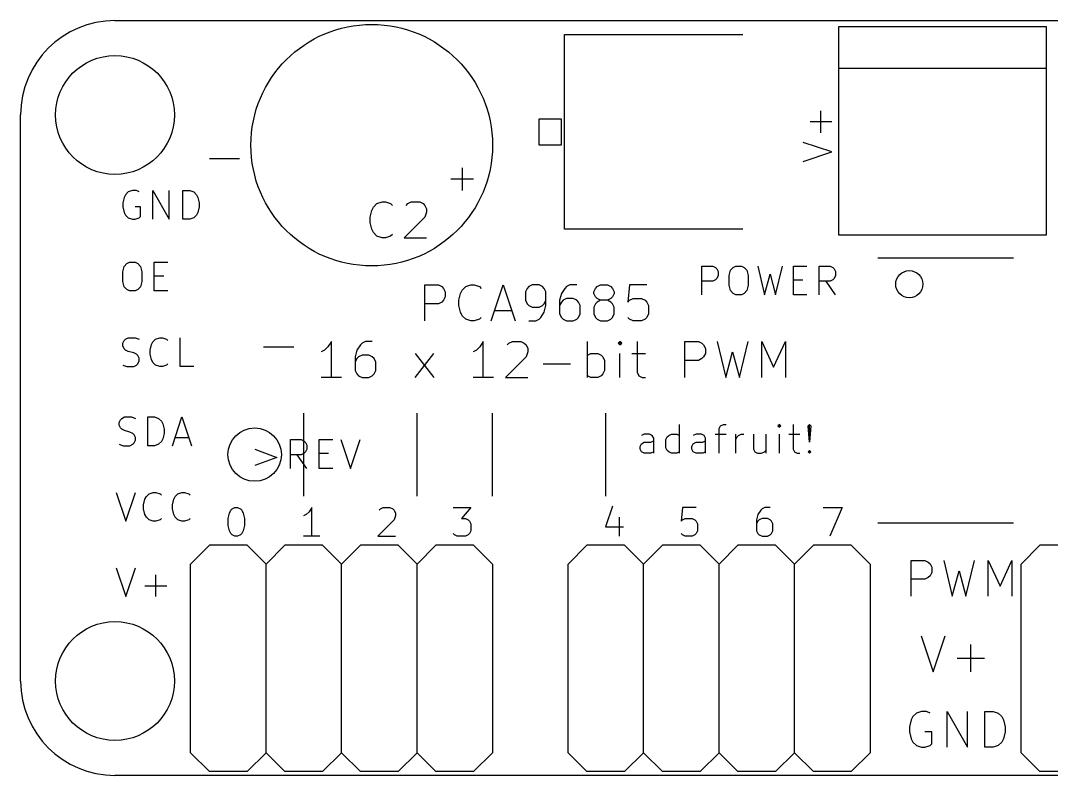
# Model space of a CAD drawing. Extents: x 117.4 to 179.6, y -117.7 to -92.3.
# Drawn here: x 117.39 to 152.06, y -117.7 to -92.3 of the extents above; entities that cross this region are included whole.
import ezdxf

# ---------------------------------------------------------------- set-up
doc = ezdxf.new("R2010")
doc.units = 0
doc.header["$MEASUREMENT"] = 0
doc.layers.add('BLACK', color=7, linetype='CONTINUOUS')

msp = doc.modelspace()

# ---------------------------------------------------------------- linework, layer by layer
at = {"layer": 'BLACK', "linetype": 'CONTINUOUS'}
for p, q in [((120.561, -92.3036), (176.441, -92.3036)), ((144.901, -92.5136), (144.901, -93.9136)), ((151.901, -92.5136), (144.901, -92.5136)), ((151.901, -93.9136), (151.901, -92.5136)), ((135.687, -92.7716), (141.681, -92.772)), ((135.687, -99.3256), (135.687, -92.7716)), ((151.901, -93.9136), (144.901, -93.9136)), ((144.901, -93.9136), (144.901, -99.5136)), ((151.901, -99.5136), (151.901, -93.9136)), ((144.311, -96.0802), (144.311, -95.3448)), ((117.386, -114.529), (117.386, -95.4786)), ((134.823, -95.6168), (134.823, -96.4804)), ((135.585, -95.6168), (134.823, -95.6168)), ((135.585, -96.4804), (135.585, -95.6168)), ((144.679, -95.7125), (143.944, -95.7125)), ((134.823, -96.4804), (135.585, -96.4804)), ((144.679, -96.7237), (143.714, -96.402)), ((143.714, -97.0454), (144.679, -96.7237)), ((123.736, -96.9391), (124.752, -96.9391)), ((132.245, -97.2566), (132.245, -98.0186)), ((132.626, -97.6376), (131.864, -97.6376)), ((121.008, -98.0694), (120.916, -98.1613)), ((121.146, -98.0234), (121.008, -98.0694)), ((121.284, -98.0234), (121.146, -98.0234)), ((121.376, -98.0694), (121.284, -98.0234)), ((121.835, -98.9886), (121.835, -98.0234)), ((121.835, -98.0234), (122.387, -98.9886)), ((122.387, -98.9886), (122.387, -98.0234)), ((122.847, -98.9886), (122.847, -98.0234)), ((122.847, -98.0234), (123.076, -98.0234)), ((123.076, -98.0234), (123.214, -98.0694)), ((123.214, -98.0694), (123.306, -98.1613)), ((120.87, -98.2532), (120.824, -98.4371)), ((120.824, -98.4371), (120.824, -98.575)), ((120.916, -98.1613), (120.87, -98.2532)), ((123.306, -98.1613), (123.352, -98.2532)), ((123.352, -98.2532), (123.398, -98.4371)), ((123.398, -98.4371), (123.398, -98.575)), ((129.26, -98.578), (129.375, -98.4631)), ((129.375, -98.4631), (129.547, -98.4056)), ((129.547, -98.4056), (129.662, -98.4056)), ((129.662, -98.4056), (129.834, -98.4631)), ((129.834, -98.4631), (129.892, -98.5206)), ((130.351, -98.5206), (130.409, -98.4631)), ((130.409, -98.4631), (130.524, -98.4056)), ((130.524, -98.4056), (130.811, -98.4056)), ((130.811, -98.4056), (130.926, -98.4631)), ((130.926, -98.4631), (130.983, -98.5206)), ((120.824, -98.575), (120.87, -98.7588)), ((120.87, -98.7588), (120.916, -98.8508)), ((121.422, -98.575), (121.238, -98.575)), ((121.422, -98.8967), (121.422, -98.575)), ((123.352, -98.7588), (123.306, -98.8508)), ((123.398, -98.575), (123.352, -98.7588)), ((129.145, -98.9227), (129.202, -98.6929)), ((129.202, -98.6929), (129.26, -98.578)), ((130.983, -98.5206), (131.041, -98.6355)), ((131.041, -98.7504), (130.983, -98.9227)), ((131.041, -98.6355), (131.041, -98.7504)), ((120.916, -98.8508), (121.008, -98.9427)), ((121.008, -98.9427), (121.146, -98.9886)), ((121.146, -98.9886), (121.238, -98.9886)), ((121.238, -98.9886), (121.376, -98.9427)), ((121.376, -98.9427), (121.422, -98.8967)), ((123.076, -98.9886), (122.847, -98.9886)), ((123.214, -98.9427), (123.076, -98.9886)), ((123.306, -98.8508), (123.214, -98.9427)), ((129.145, -99.0951), (129.145, -98.9227)), ((129.202, -99.3249), (129.145, -99.0951)), ((130.983, -98.9227), (130.294, -99.6121)), ((129.26, -99.4398), (129.202, -99.3249)), ((129.375, -99.5547), (129.26, -99.4398)), ((129.892, -99.4972), (129.834, -99.5547)), ((141.681, -99.3252), (135.687, -99.3256)), ((144.901, -99.5136), (151.901, -99.5136)), ((129.547, -99.6121), (129.375, -99.5547)), ((129.662, -99.6121), (129.547, -99.6121)), ((129.834, -99.5547), (129.662, -99.6121)), ((130.294, -99.6121), (131.041, -99.6121)), ((120.87, -100.574), (120.962, -100.482)), ((120.962, -100.482), (121.054, -100.436)), ((121.054, -100.436), (121.238, -100.436)), ((121.238, -100.436), (121.33, -100.482)), ((121.33, -100.482), (121.422, -100.574)), ((121.881, -101.402), (121.881, -100.436)), ((121.881, -100.436), (122.341, -100.436)), ((146.218, -100.285), (150.784, -100.285)), ((120.824, -100.758), (120.87, -100.574)), ((120.824, -101.08), (120.824, -100.758)), ((121.422, -100.574), (121.468, -100.758)), ((121.468, -100.758), (121.468, -101.08)), ((121.881, -100.896), (122.203, -100.896)), ((140.301, -101.529), (140.301, -100.563)), ((140.301, -100.563), (140.669, -100.563)), ((140.669, -100.563), (140.761, -100.609)), ((140.761, -100.609), (140.807, -100.655)), ((140.807, -100.655), (140.853, -100.747)), ((140.853, -100.885), (140.807, -100.977)), ((140.853, -100.747), (140.853, -100.885)), ((141.22, -100.885), (141.266, -100.701)), ((141.22, -101.207), (141.22, -100.885)), ((141.266, -100.701), (141.358, -100.609)), ((141.358, -100.609), (141.45, -100.563)), ((141.45, -100.563), (141.634, -100.563)), ((141.634, -100.563), (141.726, -100.609)), ((141.726, -100.609), (141.818, -100.701)), ((141.818, -100.701), (141.864, -100.885)), ((141.864, -100.885), (141.864, -101.207)), ((142.186, -100.563), (142.415, -101.529)), ((142.415, -101.529), (142.599, -100.839)), ((142.599, -100.839), (142.783, -101.529)), ((142.783, -101.529), (143.013, -100.563)), ((143.381, -101.529), (143.381, -100.563)), ((143.381, -100.563), (143.84, -100.563)), ((144.254, -101.529), (144.254, -100.563)), ((144.254, -100.563), (144.622, -100.563)), ((144.622, -100.563), (144.713, -100.609)), ((144.713, -100.609), (144.759, -100.655)), ((144.759, -100.655), (144.805, -100.747)), ((144.805, -100.885), (144.759, -100.977)), ((144.805, -100.747), (144.805, -100.885)), ((120.87, -101.264), (120.824, -101.08)), ((121.468, -101.08), (121.422, -101.264)), ((130.98, -102.406), (130.98, -101.2)), ((130.98, -101.2), (131.44, -101.2)), ((131.44, -101.2), (131.555, -101.257)), ((132.359, -101.257), (132.532, -101.2)), ((132.532, -101.2), (132.647, -101.2)), ((132.647, -101.2), (132.819, -101.257)), ((133.221, -102.406), (133.623, -101.2)), ((133.623, -101.2), (134.025, -102.406)), ((134.6, -101.2), (134.485, -101.257)), ((134.83, -101.2), (134.6, -101.2)), ((134.945, -101.257), (134.83, -101.2)), ((135.864, -101.2), (135.749, -101.257)), ((136.094, -101.2), (135.864, -101.2)), ((136.783, -101.257), (136.898, -101.2)), ((136.898, -101.2), (137.128, -101.2)), ((137.128, -101.2), (137.243, -101.257)), ((137.875, -101.2), (137.817, -101.774)), ((138.449, -101.2), (137.875, -101.2)), ((140.669, -101.069), (140.301, -101.069)), ((140.761, -101.023), (140.669, -101.069)), ((140.807, -100.977), (140.761, -101.023)), ((141.266, -101.391), (141.22, -101.207)), ((141.864, -101.207), (141.818, -101.391)), ((143.381, -101.023), (143.702, -101.023)), ((144.622, -101.069), (144.254, -101.069)), ((144.805, -101.529), (144.484, -101.069)), ((144.713, -101.023), (144.622, -101.069)), ((144.759, -100.977), (144.713, -101.023)), ((120.962, -101.356), (120.87, -101.264)), ((121.054, -101.402), (120.962, -101.356)), ((121.238, -101.402), (121.054, -101.402)), ((121.33, -101.356), (121.238, -101.402)), ((121.422, -101.264), (121.33, -101.356)), ((122.341, -101.402), (121.881, -101.402)), ((131.555, -101.257), (131.612, -101.315)), ((131.612, -101.315), (131.67, -101.429)), ((131.67, -101.429), (131.67, -101.602)), ((132.129, -101.717), (132.187, -101.487)), ((132.187, -101.487), (132.244, -101.372)), ((132.244, -101.372), (132.359, -101.257)), ((132.819, -101.257), (132.876, -101.315)), ((134.428, -101.315), (134.37, -101.429)), ((134.37, -101.429), (134.37, -101.717)), ((134.485, -101.257), (134.428, -101.315)), ((135.002, -101.315), (134.945, -101.257)), ((135.06, -101.429), (135.002, -101.315)), ((135.06, -101.889), (135.06, -101.429)), ((135.577, -101.487), (135.519, -101.717)), ((135.692, -101.315), (135.577, -101.487)), ((135.749, -101.257), (135.692, -101.315)), ((136.668, -101.429), (136.726, -101.315)), ((136.668, -101.487), (136.668, -101.429)), ((136.726, -101.602), (136.668, -101.487)), ((136.726, -101.315), (136.783, -101.257)), ((137.243, -101.257), (137.3, -101.315)), ((137.3, -101.315), (137.358, -101.429)), ((137.358, -101.487), (137.3, -101.602)), ((137.358, -101.429), (137.358, -101.487)), ((141.358, -101.483), (141.266, -101.391)), ((141.45, -101.529), (141.358, -101.483)), ((141.634, -101.529), (141.45, -101.529)), ((141.726, -101.483), (141.634, -101.529)), ((141.818, -101.391), (141.726, -101.483)), ((143.84, -101.529), (143.381, -101.529)), ((131.44, -101.832), (130.98, -101.832)), ((131.555, -101.774), (131.44, -101.832)), ((131.612, -101.717), (131.555, -101.774)), ((131.67, -101.602), (131.612, -101.717)), ((132.129, -101.889), (132.129, -101.717)), ((132.187, -102.119), (132.129, -101.889)), ((134.37, -101.717), (134.428, -101.832)), ((134.428, -101.832), (134.485, -101.889)), ((134.485, -101.889), (134.6, -101.947)), ((134.6, -101.947), (134.83, -101.947)), ((134.83, -101.947), (134.945, -101.889)), ((134.945, -101.889), (135.002, -101.832)), ((135.002, -101.832), (135.06, -101.717)), ((135.002, -102.119), (135.06, -101.889)), ((135.519, -101.717), (135.519, -102.176)), ((135.577, -101.774), (135.519, -101.889)), ((135.634, -101.717), (135.577, -101.774)), ((135.749, -101.659), (135.634, -101.717)), ((135.979, -101.659), (135.749, -101.659)), ((136.094, -101.717), (135.979, -101.659)), ((136.151, -101.774), (136.094, -101.717)), ((136.209, -101.889), (136.151, -101.774)), ((136.209, -102.176), (136.209, -101.889)), ((136.726, -101.832), (136.668, -101.947)), ((136.668, -101.947), (136.668, -102.176)), ((136.783, -101.659), (136.726, -101.602)), ((136.783, -101.774), (136.726, -101.832)), ((136.898, -101.717), (136.783, -101.659)), ((136.898, -101.717), (136.783, -101.774)), ((137.128, -101.717), (136.898, -101.717)), ((137.243, -101.659), (137.128, -101.717)), ((137.243, -101.774), (137.128, -101.717)), ((137.3, -101.602), (137.243, -101.659)), ((137.3, -101.832), (137.243, -101.774)), ((137.358, -101.947), (137.3, -101.832)), ((137.358, -102.176), (137.358, -101.947)), ((137.817, -101.774), (137.875, -101.717)), ((137.875, -101.717), (137.99, -101.659)), ((137.99, -101.659), (138.277, -101.659)), ((138.277, -101.659), (138.392, -101.717)), ((138.392, -101.717), (138.449, -101.774)), ((138.449, -101.774), (138.507, -101.889)), ((138.507, -101.889), (138.507, -102.176)), ((132.244, -102.234), (132.187, -102.119)), ((132.359, -102.349), (132.244, -102.234)), ((132.876, -102.291), (132.819, -102.349)), ((133.336, -102.061), (133.91, -102.061)), ((134.83, -102.349), (134.887, -102.291)), ((134.887, -102.291), (135.002, -102.119)), ((135.519, -102.176), (135.577, -102.291)), ((135.577, -102.291), (135.634, -102.349)), ((136.094, -102.349), (136.151, -102.291)), ((136.151, -102.291), (136.209, -102.176)), ((136.668, -102.176), (136.726, -102.291)), ((136.726, -102.291), (136.783, -102.349)), ((137.243, -102.349), (137.3, -102.291)), ((137.3, -102.291), (137.358, -102.176)), ((137.875, -102.349), (137.817, -102.291)), ((138.449, -102.291), (138.392, -102.349)), ((138.507, -102.176), (138.449, -102.291)), ((132.532, -102.406), (132.359, -102.349)), ((132.647, -102.406), (132.532, -102.406)), ((132.819, -102.349), (132.647, -102.406)), ((134.485, -102.406), (134.715, -102.406)), ((134.715, -102.406), (134.83, -102.349)), ((135.634, -102.349), (135.749, -102.406)), ((135.749, -102.406), (135.979, -102.406)), ((135.979, -102.406), (136.094, -102.349)), ((136.783, -102.349), (136.898, -102.406)), ((136.898, -102.406), (137.128, -102.406)), ((137.128, -102.406), (137.243, -102.349)), ((137.99, -102.406), (137.875, -102.349)), ((138.277, -102.406), (137.99, -102.406)), ((138.392, -102.349), (138.277, -102.406)), ((120.916, -103.022), (121.008, -102.976)), ((121.008, -102.976), (121.238, -102.976)), ((121.238, -102.976), (121.376, -103.022)), ((121.927, -103.022), (122.065, -102.976)), ((122.065, -102.976), (122.157, -102.976)), ((122.157, -102.976), (122.295, -103.022)), ((122.755, -103.942), (122.755, -102.976)), ((120.824, -103.16), (120.87, -103.068)), ((120.824, -103.252), (120.824, -103.16)), ((120.87, -103.344), (120.824, -103.252)), ((120.87, -103.068), (120.916, -103.022)), ((121.743, -103.39), (121.789, -103.206)), ((121.789, -103.206), (121.835, -103.114)), ((121.835, -103.114), (121.927, -103.022)), ((122.295, -103.022), (122.341, -103.068)), ((126.578, -103.289), (125.562, -103.289)), ((127.724, -103.277), (127.609, -103.392)), ((127.839, -103.105), (127.724, -103.277)), ((127.839, -104.311), (127.839, -103.105)), ((128.815, -103.22), (128.7, -103.392)), ((128.873, -103.162), (128.815, -103.22)), ((128.988, -103.105), (128.873, -103.162)), ((129.218, -103.105), (128.988, -103.105)), ((132.837, -103.277), (132.722, -103.392)), ((132.952, -103.105), (132.837, -103.277)), ((132.952, -104.311), (132.952, -103.105)), ((133.756, -103.22), (133.814, -103.162)), ((133.814, -103.162), (133.929, -103.105)), ((133.929, -103.105), (134.216, -103.105)), ((134.216, -103.105), (134.331, -103.162)), ((134.331, -103.162), (134.388, -103.22)), ((134.388, -103.22), (134.446, -103.334)), ((134.446, -103.334), (134.446, -103.449)), ((136.457, -104.311), (136.457, -103.105)), ((137.548, -103.105), (137.491, -103.162)), ((137.491, -103.162), (137.548, -103.22)), ((137.606, -103.162), (137.548, -103.105)), ((137.548, -103.105), (137.548, -103.22)), ((137.548, -103.22), (137.606, -103.162)), ((138.123, -103.105), (138.123, -104.139)), ((139.731, -104.311), (139.731, -103.105)), ((139.731, -103.105), (140.191, -103.105)), ((140.191, -103.105), (140.306, -103.162)), ((140.306, -103.162), (140.363, -103.22)), ((140.363, -103.22), (140.421, -103.334)), ((140.421, -103.334), (140.421, -103.507)), ((140.823, -103.105), (141.11, -104.311)), ((141.57, -104.311), (141.857, -103.105)), ((142.317, -104.311), (142.317, -103.105)), ((142.317, -103.105), (142.719, -103.966)), ((142.719, -103.966), (143.121, -103.105)), ((143.121, -103.105), (143.121, -104.311)), ((120.916, -103.39), (120.87, -103.344)), ((121.008, -103.436), (120.916, -103.39)), ((121.192, -103.482), (121.008, -103.436)), ((121.284, -103.528), (121.192, -103.482)), ((121.33, -103.574), (121.284, -103.528)), ((121.376, -103.666), (121.33, -103.574)), ((121.376, -103.758), (121.376, -103.666)), ((121.743, -103.528), (121.743, -103.39)), ((121.789, -103.712), (121.743, -103.528)), ((127.609, -103.392), (127.494, -103.449)), ((128.7, -103.392), (128.643, -103.622)), ((128.643, -103.622), (128.643, -104.081)), ((128.7, -103.679), (128.643, -103.794)), ((128.758, -103.622), (128.7, -103.679)), ((128.873, -103.564), (128.758, -103.622)), ((129.103, -103.564), (128.873, -103.564)), ((129.218, -103.622), (129.103, -103.564)), ((129.275, -103.679), (129.218, -103.622)), ((129.332, -103.794), (129.275, -103.679)), ((130.654, -104.311), (131.286, -103.507)), ((130.654, -103.507), (131.286, -104.311)), ((132.722, -103.392), (132.607, -103.449)), ((134.388, -103.622), (133.699, -104.311)), ((134.446, -103.449), (134.388, -103.622)), ((136.457, -103.564), (136.571, -103.507)), ((136.571, -103.507), (136.801, -103.507)), ((136.801, -103.507), (136.916, -103.564)), ((136.916, -103.564), (136.974, -103.622)), ((136.974, -103.622), (137.031, -103.737)), ((137.548, -104.311), (137.548, -103.507)), ((137.95, -103.507), (138.41, -103.507)), ((140.306, -103.679), (140.191, -103.737)), ((140.363, -103.622), (140.306, -103.679)), ((140.421, -103.507), (140.363, -103.622)), ((141.11, -104.311), (141.34, -103.449)), ((141.34, -103.449), (141.57, -104.311)), ((120.824, -103.896), (120.962, -103.942)), ((120.962, -103.942), (121.192, -103.942)), ((121.192, -103.942), (121.284, -103.896)), ((121.284, -103.896), (121.33, -103.85)), ((121.33, -103.85), (121.376, -103.758)), ((121.835, -103.804), (121.789, -103.712)), ((121.927, -103.896), (121.835, -103.804)), ((122.065, -103.942), (121.927, -103.896)), ((122.157, -103.942), (122.065, -103.942)), ((122.295, -103.896), (122.157, -103.942)), ((122.341, -103.85), (122.295, -103.896)), ((123.214, -103.942), (122.755, -103.942)), ((129.332, -104.081), (129.332, -103.794)), ((134.963, -103.852), (135.882, -103.852)), ((137.031, -103.737), (137.031, -104.081)), ((140.191, -103.737), (139.731, -103.737)), ((128.183, -104.311), (127.494, -104.311)), ((128.643, -104.081), (128.7, -104.196)), ((128.7, -104.196), (128.758, -104.254)), ((128.758, -104.254), (128.873, -104.311)), ((128.873, -104.311), (129.103, -104.311)), ((129.103, -104.311), (129.218, -104.254)), ((129.218, -104.254), (129.275, -104.196)), ((129.275, -104.196), (129.332, -104.081)), ((133.297, -104.311), (132.607, -104.311)), ((133.699, -104.311), (134.446, -104.311)), ((136.571, -104.311), (136.457, -104.254)), ((136.801, -104.311), (136.571, -104.311)), ((136.916, -104.254), (136.801, -104.311)), ((136.974, -104.196), (136.916, -104.254)), ((137.031, -104.081), (136.974, -104.196)), ((138.123, -104.139), (138.18, -104.254)), ((138.18, -104.254), (138.295, -104.311)), ((138.295, -104.311), (138.41, -104.311)), ((120.697, -105.827), (120.743, -105.735)), ((120.743, -105.735), (120.789, -105.689)), ((120.789, -105.689), (120.881, -105.643)), ((120.881, -105.643), (121.111, -105.643)), ((121.111, -105.643), (121.249, -105.689)), ((121.662, -106.609), (121.662, -105.643)), ((121.662, -105.643), (121.892, -105.643)), ((121.892, -105.643), (122.03, -105.689)), ((122.03, -105.689), (122.122, -105.781)), ((122.49, -106.609), (122.811, -105.643)), ((122.811, -105.643), (123.133, -106.609)), ((126.916, -108.309), (126.916, -105.509)), ((130.716, -105.509), (130.716, -108.309)), ((133.266, -108.309), (133.266, -105.509)), ((137.066, -105.509), (137.066, -108.309)), ((120.697, -105.919), (120.697, -105.827)), ((120.743, -106.011), (120.697, -105.919)), ((120.789, -106.057), (120.743, -106.011)), ((120.881, -106.103), (120.789, -106.057)), ((121.065, -106.149), (120.881, -106.103)), ((122.122, -105.781), (122.168, -105.873)), ((122.168, -105.873), (122.214, -106.057)), ((122.214, -106.057), (122.214, -106.195)), ((139.556, -106.863), (139.556, -105.897)), ((140.889, -106.035), (140.935, -105.943)), ((140.889, -106.863), (140.889, -106.035)), ((140.935, -105.943), (141.027, -105.897)), ((141.027, -105.897), (141.119, -105.897)), ((142.911, -105.897), (142.865, -105.943)), ((142.865, -105.943), (142.911, -105.989)), ((142.957, -105.943), (142.911, -105.897)), ((142.911, -105.897), (142.911, -105.989)), ((142.911, -105.989), (142.957, -105.943)), ((143.371, -105.897), (143.371, -106.725)), ((143.877, -105.943), (143.922, -105.897)), ((143.922, -106.495), (143.877, -105.943)), ((143.922, -105.897), (143.968, -105.943)), ((143.922, -106.495), (143.922, -105.897)), ((143.968, -105.943), (143.922, -106.495)), ((121.157, -106.195), (121.065, -106.149)), ((121.203, -106.241), (121.157, -106.195)), ((121.249, -106.333), (121.203, -106.241)), ((121.203, -106.517), (121.249, -106.425)), ((121.249, -106.425), (121.249, -106.333)), ((122.168, -106.379), (122.122, -106.471)), ((122.214, -106.195), (122.168, -106.379)), ((122.582, -106.333), (123.041, -106.333)), ((126.461, -107.371), (126.461, -106.405)), ((126.461, -106.405), (126.829, -106.405)), ((126.829, -106.405), (126.921, -106.451)), ((126.921, -106.451), (126.967, -106.497)), ((127.427, -107.371), (127.427, -106.405)), ((127.427, -106.405), (127.886, -106.405)), ((128.162, -106.405), (128.484, -107.371)), ((128.484, -107.371), (128.805, -106.405)), ((138.361, -106.219), (138.269, -106.265)), ((138.545, -106.219), (138.361, -106.219)), ((138.637, -106.265), (138.545, -106.219)), ((138.591, -106.495), (138.683, -106.449)), ((138.683, -106.357), (138.637, -106.265)), ((138.683, -106.863), (138.683, -106.357)), ((139.096, -106.403), (139.142, -106.311)), ((139.096, -106.679), (139.096, -106.403)), ((139.142, -106.311), (139.188, -106.265)), ((139.188, -106.265), (139.28, -106.219)), ((139.28, -106.219), (139.464, -106.219)), ((139.464, -106.219), (139.556, -106.265)), ((140.108, -106.219), (140.016, -106.265)), ((140.291, -106.219), (140.108, -106.219)), ((140.383, -106.265), (140.291, -106.219)), ((140.337, -106.495), (140.429, -106.449)), ((140.429, -106.357), (140.383, -106.265)), ((140.429, -106.863), (140.429, -106.357)), ((140.751, -106.219), (141.119, -106.219)), ((141.441, -106.863), (141.441, -106.219)), ((141.441, -106.403), (141.486, -106.311)), ((141.486, -106.311), (141.532, -106.265)), ((141.532, -106.265), (141.624, -106.219)), ((141.624, -106.219), (141.716, -106.219)), ((142.038, -106.219), (142.038, -106.725)), ((142.452, -106.219), (142.452, -106.863)), ((142.911, -106.863), (142.911, -106.219)), ((143.233, -106.219), (143.601, -106.219)), ((120.697, -106.563), (120.835, -106.609)), ((120.835, -106.609), (121.065, -106.609)), ((121.065, -106.609), (121.157, -106.563)), ((121.157, -106.563), (121.203, -106.517)), ((121.892, -106.609), (121.662, -106.609)), ((122.03, -106.563), (121.892, -106.609)), ((122.122, -106.471), (122.03, -106.563)), ((125.266, -106.727), (126.002, -107.003)), ((126.967, -106.497), (127.013, -106.589)), ((127.013, -106.727), (126.967, -106.819)), ((127.013, -106.589), (127.013, -106.727)), ((138.223, -106.633), (138.269, -106.541)), ((138.223, -106.725), (138.223, -106.633)), ((138.269, -106.817), (138.223, -106.725)), ((138.269, -106.541), (138.361, -106.495)), ((138.361, -106.495), (138.591, -106.495)), ((139.142, -106.771), (139.096, -106.679)), ((139.188, -106.817), (139.142, -106.771)), ((139.97, -106.633), (140.016, -106.541)), ((139.97, -106.725), (139.97, -106.633)), ((140.016, -106.817), (139.97, -106.725)), ((140.016, -106.541), (140.108, -106.495)), ((140.108, -106.495), (140.337, -106.495)), ((142.038, -106.725), (142.084, -106.817)), ((142.406, -106.817), (142.452, -106.771)), ((143.371, -106.725), (143.417, -106.817)), ((143.877, -106.817), (143.922, -106.771)), ((143.922, -106.771), (143.968, -106.817)), ((143.922, -106.771), (143.922, -106.863)), ((126.002, -107.003), (125.266, -107.279)), ((126.829, -106.911), (126.461, -106.911)), ((127.013, -107.371), (126.691, -106.911)), ((126.921, -106.865), (126.829, -106.911)), ((126.967, -106.819), (126.921, -106.865)), ((127.427, -106.865), (127.748, -106.865)), ((138.361, -106.863), (138.269, -106.817)), ((138.591, -106.863), (138.361, -106.863)), ((138.683, -106.817), (138.591, -106.863)), ((139.28, -106.863), (139.188, -106.817)), ((139.464, -106.863), (139.28, -106.863)), ((139.556, -106.817), (139.464, -106.863)), ((140.108, -106.863), (140.016, -106.817)), ((140.337, -106.863), (140.108, -106.863)), ((140.429, -106.817), (140.337, -106.863)), ((142.084, -106.817), (142.176, -106.863)), ((142.176, -106.863), (142.314, -106.863)), ((142.314, -106.863), (142.406, -106.817)), ((143.417, -106.817), (143.509, -106.863)), ((143.509, -106.863), (143.601, -106.863)), ((143.922, -106.863), (143.877, -106.817)), ((143.968, -106.817), (143.922, -106.863)), ((127.886, -107.371), (127.427, -107.371)), ((120.605, -108.183), (120.927, -109.149)), ((120.927, -109.149), (121.249, -108.183)), ((121.708, -108.229), (121.846, -108.183)), ((121.846, -108.183), (121.938, -108.183)), ((121.938, -108.183), (122.076, -108.229)), ((122.674, -108.229), (122.811, -108.183)), ((122.811, -108.183), (122.903, -108.183)), ((122.903, -108.183), (123.041, -108.229)), ((121.525, -108.597), (121.57, -108.413)), ((121.57, -108.413), (121.616, -108.321)), ((121.616, -108.321), (121.708, -108.229)), ((122.076, -108.229), (122.122, -108.275)), ((122.49, -108.597), (122.536, -108.413)), ((122.536, -108.413), (122.582, -108.321)), ((122.582, -108.321), (122.674, -108.229)), ((123.041, -108.229), (123.087, -108.275)), ((121.525, -108.735), (121.525, -108.597)), ((121.57, -108.919), (121.525, -108.735)), ((122.49, -108.735), (122.49, -108.597)), ((122.536, -108.919), (122.49, -108.735)), ((124.364, -109.059), (124.41, -108.875)), ((124.41, -108.875), (124.456, -108.783)), ((124.456, -108.783), (124.502, -108.737)), ((124.502, -108.737), (124.594, -108.691)), ((124.594, -108.691), (124.686, -108.691)), ((124.686, -108.691), (124.778, -108.737)), ((124.778, -108.737), (124.824, -108.783)), ((124.824, -108.783), (124.87, -108.875)), ((124.87, -108.875), (124.916, -109.059)), ((127.088, -108.829), (126.996, -108.921)), ((127.18, -108.691), (127.088, -108.829)), ((127.18, -109.657), (127.18, -108.691)), ((129.444, -108.783), (129.49, -108.737)), ((129.49, -108.737), (129.582, -108.691)), ((129.582, -108.691), (129.812, -108.691)), ((129.812, -108.691), (129.904, -108.737)), ((129.904, -108.737), (129.95, -108.783)), ((129.95, -108.783), (129.996, -108.875)), ((129.996, -108.875), (129.996, -108.967)), ((131.938, -108.691), (132.536, -108.691)), ((132.536, -108.691), (132.214, -109.059)), ((137.294, -108.645), (137.064, -109.335)), ((139.65, -108.691), (139.604, -109.151)), ((140.11, -108.691), (139.65, -108.691)), ((142.282, -108.783), (142.19, -108.921)), ((142.328, -108.737), (142.282, -108.783)), ((142.42, -108.691), (142.328, -108.737)), ((142.604, -108.691), (142.42, -108.691)), ((144.384, -108.691), (145.028, -108.691)), ((145.028, -108.691), (144.614, -109.657)), ((121.616, -109.011), (121.57, -108.919)), ((121.708, -109.103), (121.616, -109.011)), ((121.846, -109.149), (121.708, -109.103)), ((121.938, -109.149), (121.846, -109.149)), ((122.076, -109.103), (121.938, -109.149)), ((122.122, -109.057), (122.076, -109.103)), ((122.582, -109.011), (122.536, -108.919)), ((122.674, -109.103), (122.582, -109.011)), ((122.811, -109.149), (122.674, -109.103)), ((122.903, -109.149), (122.811, -109.149)), ((123.041, -109.103), (122.903, -109.149)), ((123.087, -109.057), (123.041, -109.103)), ((124.364, -109.289), (124.364, -109.059)), ((124.916, -109.059), (124.916, -109.289)), ((126.996, -108.921), (126.904, -108.967)), ((129.95, -109.105), (129.398, -109.657)), ((129.996, -108.967), (129.95, -109.105)), ((132.214, -109.059), (132.352, -109.059)), ((132.352, -109.059), (132.444, -109.105)), ((132.444, -109.105), (132.49, -109.151)), ((132.49, -109.151), (132.536, -109.243)), ((137.524, -109.013), (137.524, -109.657)), ((139.604, -109.151), (139.65, -109.105)), ((139.65, -109.105), (139.742, -109.059)), ((139.742, -109.059), (139.972, -109.059)), ((139.972, -109.059), (140.064, -109.105)), ((140.064, -109.105), (140.11, -109.151)), ((140.11, -109.151), (140.156, -109.243)), ((142.19, -108.921), (142.144, -109.105)), ((142.144, -109.105), (142.144, -109.473)), ((142.19, -109.151), (142.144, -109.243)), ((142.236, -109.105), (142.19, -109.151)), ((142.328, -109.059), (142.236, -109.105)), ((142.512, -109.059), (142.328, -109.059)), ((142.604, -109.105), (142.512, -109.059)), ((142.65, -109.151), (142.604, -109.105)), ((142.696, -109.243), (142.65, -109.151)), ((150.784, -109.214), (146.218, -109.214)), ((124.41, -109.473), (124.364, -109.289)), ((124.456, -109.565), (124.41, -109.473)), ((124.502, -109.611), (124.456, -109.565)), ((124.824, -109.565), (124.778, -109.611)), ((124.87, -109.473), (124.824, -109.565)), ((124.916, -109.289), (124.87, -109.473)), ((131.984, -109.611), (131.938, -109.565)), ((132.49, -109.565), (132.444, -109.611)), ((132.536, -109.473), (132.49, -109.565)), ((132.536, -109.243), (132.536, -109.473)), ((137.064, -109.335), (137.662, -109.335)), ((139.65, -109.611), (139.604, -109.565)), ((140.11, -109.565), (140.064, -109.611)), ((140.156, -109.473), (140.11, -109.565)), ((140.156, -109.243), (140.156, -109.473)), ((142.144, -109.473), (142.19, -109.565)), ((142.19, -109.565), (142.236, -109.611)), ((142.604, -109.611), (142.65, -109.565)), ((142.65, -109.565), (142.696, -109.473)), ((142.696, -109.473), (142.696, -109.243)), ((124.594, -109.657), (124.502, -109.611)), ((124.686, -109.657), (124.594, -109.657)), ((124.778, -109.611), (124.686, -109.657)), ((127.456, -109.657), (126.904, -109.657)), ((129.398, -109.657), (129.996, -109.657)), ((132.076, -109.657), (131.984, -109.611)), ((132.352, -109.657), (132.076, -109.657)), ((132.444, -109.611), (132.352, -109.657)), ((139.742, -109.657), (139.65, -109.611)), ((139.972, -109.657), (139.742, -109.657)), ((140.064, -109.611), (139.972, -109.657)), ((142.236, -109.611), (142.328, -109.657)), ((142.328, -109.657), (142.512, -109.657)), ((142.512, -109.657), (142.604, -109.611)), ((123.736, -109.957), (123.101, -110.592)), ((125.006, -109.957), (123.736, -109.957)), ((125.641, -110.592), (125.006, -109.957)), ((126.276, -109.957), (125.641, -110.592)), ((127.546, -109.957), (126.276, -109.957)), ((128.181, -110.592), (127.546, -109.957)), ((128.816, -109.957), (128.181, -110.592)), ((130.086, -109.957), (128.816, -109.957)), ((130.721, -110.592), (130.086, -109.957)), ((131.356, -109.957), (130.721, -110.592)), ((132.626, -109.957), (131.356, -109.957)), ((133.261, -110.592), (132.626, -109.957)), ((136.436, -109.957), (135.801, -110.592)), ((137.706, -109.957), (136.436, -109.957)), ((138.341, -110.592), (137.706, -109.957)), ((138.976, -109.957), (138.341, -110.592)), ((140.246, -109.957), (138.976, -109.957)), ((140.881, -110.592), (140.246, -109.957)), ((141.516, -109.957), (140.881, -110.592)), ((142.786, -109.957), (141.516, -109.957)), ((143.421, -110.592), (142.786, -109.957)), ((144.056, -109.957), (143.421, -110.592)), ((145.326, -109.957), (144.056, -109.957)), ((145.961, -110.592), (145.326, -109.957)), ((151.676, -109.957), (151.041, -110.592)), ((152.946, -109.957), (151.676, -109.957)), ((123.101, -116.942), (123.101, -110.592)), ((125.641, -116.942), (125.641, -110.592)), ((128.181, -116.942), (128.181, -110.592)), ((130.721, -116.942), (130.721, -110.592)), ((133.261, -110.592), (133.261, -116.942)), ((135.801, -116.942), (135.801, -110.592)), ((138.341, -116.942), (138.341, -110.592)), ((140.881, -116.942), (140.881, -110.592)), ((143.421, -116.942), (143.421, -110.592)), ((145.961, -110.592), (145.961, -116.942)), ((147.347, -111.677), (147.347, -110.471)), ((147.347, -110.471), (147.807, -110.471)), ((147.807, -110.471), (147.922, -110.528)), ((147.922, -110.528), (147.979, -110.586)), ((147.979, -110.586), (148.037, -110.7)), ((148.439, -110.471), (148.726, -111.677)), ((149.186, -111.677), (149.473, -110.471)), ((149.933, -111.677), (149.933, -110.471)), ((149.933, -110.471), (150.335, -111.332)), ((150.335, -111.332), (150.737, -110.471)), ((150.737, -110.471), (150.737, -111.677)), ((151.041, -116.942), (151.041, -110.592)), ((120.605, -110.723), (120.927, -111.689)), ((120.927, -111.689), (121.249, -110.723)), ((121.938, -111.689), (121.938, -110.953)), ((148.037, -110.873), (147.979, -110.988)), ((148.037, -110.7), (148.037, -110.873)), ((148.726, -111.677), (148.956, -110.815)), ((148.956, -110.815), (149.186, -111.677)), ((147.807, -111.103), (147.347, -111.103)), ((147.922, -111.045), (147.807, -111.103)), ((147.979, -110.988), (147.922, -111.045)), ((121.57, -111.321), (122.306, -111.321)), ((147.683, -113.011), (148.085, -114.217)), ((148.085, -114.217), (148.487, -113.011)), ((149.349, -114.217), (149.349, -113.298)), ((148.89, -113.758), (149.809, -113.758)), ((147.405, -115.723), (147.347, -115.838)), ((147.52, -115.608), (147.405, -115.723)), ((147.692, -115.551), (147.52, -115.608)), ((147.864, -115.551), (147.692, -115.551)), ((147.979, -115.608), (147.864, -115.551)), ((148.554, -116.757), (148.554, -115.551)), ((148.554, -115.551), (149.243, -116.757)), ((149.243, -116.757), (149.243, -115.551)), ((149.818, -116.757), (149.818, -115.551)), ((149.818, -115.551), (150.105, -115.551)), ((150.105, -115.551), (150.277, -115.608)), ((150.277, -115.608), (150.392, -115.723)), ((150.392, -115.723), (150.45, -115.838)), ((147.347, -115.838), (147.29, -116.068)), ((147.29, -116.068), (147.29, -116.24)), ((150.45, -115.838), (150.507, -116.068)), ((150.507, -116.068), (150.507, -116.24)), ((147.29, -116.24), (147.347, -116.47)), ((147.347, -116.47), (147.405, -116.585)), ((148.037, -116.24), (147.807, -116.24)), ((148.037, -116.642), (148.037, -116.24)), ((150.45, -116.47), (150.392, -116.585)), ((150.507, -116.24), (150.45, -116.47)), ((147.405, -116.585), (147.52, -116.7)), ((147.52, -116.7), (147.692, -116.757)), ((147.692, -116.757), (147.807, -116.757)), ((147.807, -116.757), (147.979, -116.7)), ((147.979, -116.7), (148.037, -116.642)), ((150.105, -116.757), (149.818, -116.757)), ((150.277, -116.7), (150.105, -116.757)), ((150.392, -116.585), (150.277, -116.7)), ((123.736, -117.577), (123.101, -116.942)), ((125.641, -116.942), (125.006, -117.577)), ((126.276, -117.577), (125.641, -116.942)), ((128.181, -116.942), (127.546, -117.577)), ((128.816, -117.577), (128.181, -116.942)), ((130.721, -116.942), (130.086, -117.577)), ((131.356, -117.577), (130.721, -116.942)), ((133.261, -116.942), (132.626, -117.577)), ((136.436, -117.577), (135.801, -116.942)), ((138.341, -116.942), (137.706, -117.577)), ((138.976, -117.577), (138.341, -116.942)), ((140.881, -116.942), (140.246, -117.577)), ((141.516, -117.577), (140.881, -116.942)), ((143.421, -116.942), (142.786, -117.577)), ((144.056, -117.577), (143.421, -116.942)), ((145.961, -116.942), (145.326, -117.577)), ((151.676, -117.577), (151.041, -116.942)), ((176.441, -117.704), (120.561, -117.704)), ((125.006, -117.577), (123.736, -117.577)), ((127.546, -117.577), (126.276, -117.577)), ((130.086, -117.577), (128.816, -117.577)), ((132.626, -117.577), (131.356, -117.577)), ((137.706, -117.577), (136.436, -117.577)), ((140.246, -117.577), (138.976, -117.577)), ((142.786, -117.577), (141.516, -117.577)), ((145.326, -117.577), (144.056, -117.577)), ((152.946, -117.577), (151.676, -117.577))]:
    msp.add_line(p, q, dxfattribs=at)
at = {"layer": 'BLACK'}
for centre, radius in [((129.197, -96.4946), 4.064), ((120.561, -95.4786), 2), ((147.282, -101.174), 0.4572), ((125.26, -106.909), 0.898), ((120.561, -114.529), 2)]:
    msp.add_circle(centre, radius, dxfattribs=at)
for centre, start, end in [((120.561, -95.4786), 90, 180), ((120.561, -114.529), -180, -90)]:
    msp.add_arc(centre, 3.175, start, end, dxfattribs=at)

doc.saveas('drawing.dxf')
